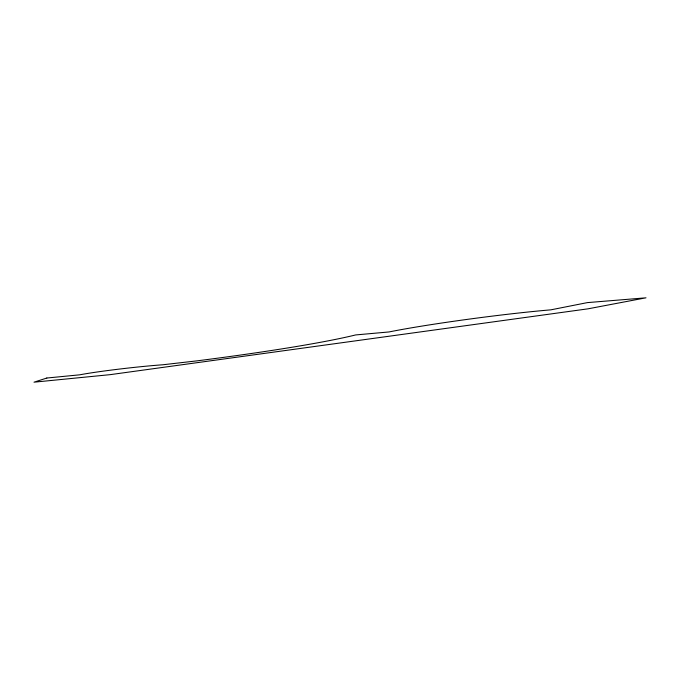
<?xml version="1.0" encoding="UTF-8"?>
<svg xmlns="http://www.w3.org/2000/svg" width="680" height="680" viewBox="0 0 680 680"><rect width="100%" height="100%" fill="white"/><g stroke="black" fill="none" stroke-linecap="round" stroke-linejoin="round"><path stroke-width="1.02" d="M46.827 378.029L34 382.185L110.169 374.654L587.996 308.83L646 297.815L587.418 302.608L550.851 309.842A111.809 5.797 -7.5 0 0 389.019 331.95L355.623 334.942A236.903 14.951 -6.4 0 1 196.817 360.876L162.86 364.769A55.547 2.652 -6.5 0 0 79.772 374.816L46.827 378.029"/></g></svg>
